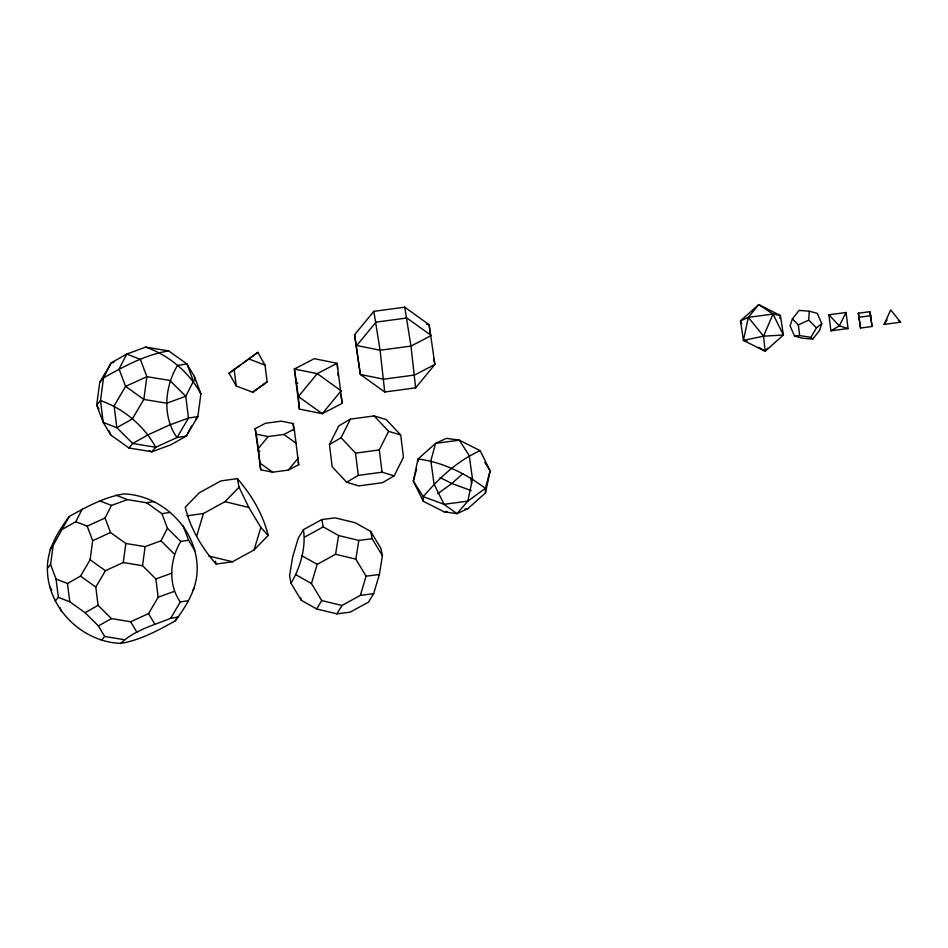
<?xml version="1.0" encoding="UTF-8"?>
<svg xmlns="http://www.w3.org/2000/svg" width="948" height="948" viewBox="0 0 948 948"><rect width="100%" height="100%" fill="white"/><g stroke="black" fill="none" stroke-linecap="round" stroke-linejoin="round"><path stroke-width="1.42" d="M794.566 336.09L799.662 335.533L810.884 337.37L816.477 327.866L808.727 320.151L809.225 311.193L799.152 310.399L792.41 318.872L790.087 325.792L794.566 336.09L802.636 338.27L812.72 339.064L819.451 330.603L821.774 323.683L817.295 313.373L809.225 311.193M47.4 568.267C47.293 548.726 58.018 531.71 69.204 516.506C86.339 506.931 104.256 497.131 123.809 493.908C162.689 495.212 197.528 529.707 197.16 569.037C197.255 588.59 186.543 605.594 175.356 620.798C158.221 630.373 140.304 640.173 120.752 643.396C81.872 642.092 47.021 607.597 47.4 568.267L50.588 564.51L53.147 545.432L69.204 516.506M99.753 382.328L96.696 405.08L103.225 422.405L110.691 434.954L128.94 447.989L151.917 451.758L170.865 444.813L186.377 436.033L197.848 416.551L200.905 393.799L194.376 376.474L186.898 363.925L168.661 350.89L145.684 347.134L126.736 354.066L111.224 362.847L99.753 382.328L103.545 377.849L111.224 362.847L113.902 362.409M50.588 564.51L56.062 579.038L67.486 583.47L80.497 576.111L90.119 559.77L92.679 540.692L87.204 526.152L75.781 521.732L62.769 529.091M123.276 562.555L142.544 565.707L155.875 578.967L158.162 597.264L148.54 613.605L130.682 621.746L111.402 618.594L98.082 605.334L95.795 587.037L105.418 570.696L123.276 562.555L125.835 543.477L110.537 532.539L105.062 518.011L111.497 505.438L127.388 499.608L146.656 502.772L154.5 501.504M142.544 565.707L145.103 546.629L160.994 540.81L167.429 528.237L161.954 513.697L146.656 502.772M120.752 643.396C134.118 630.361 153.647 625.23 170.687 618.297L180.31 601.956C167.843 584.596 169.905 559.202 180.76 541.486L188.605 540.218L194.873 550.741M291.024 583.281C300.196 567.615 306.228 547.766 303.407 529.671L321.787 519.575L335.071 517.869L355.322 522.775L370.68 531.413L380.942 548.442L382.411 555.753L379.378 574.488L373.642 593.661L368.559 602.051L350.179 612.147L336.896 613.842L316.644 608.948L301.286 600.309L291.024 583.281L289.555 575.969L292.577 557.234L298.312 538.061L303.407 529.671M373.642 593.661L360.359 595.368L341.979 605.464L321.728 600.558L311.465 583.53L317.201 564.356L335.58 554.26L338.602 535.537L323.244 526.898L321.787 519.575M360.359 595.368L366.094 576.194L355.832 559.166L358.854 540.431L372.137 538.725L382.411 555.753M485.447 492.984L490.14 470.836L480.15 450.667L459.318 440.18L446.484 438.32L435.582 443.368L418.009 459.022L413.328 481.157L423.306 501.326L444.15 511.825L456.972 513.674L467.885 508.626L485.447 492.984L485.4 488.35L490.14 470.836L484.784 462.47M747.143 341.126L743.445 340.391L748.327 317.367L758.732 304.604L780.405 315.518L783.392 335.023L765.119 351.305L743.445 340.391L740.459 320.886L758.732 304.604L773.011 314.049L780.405 315.518L779.789 318.398M416.61 469.035L413.328 481.157L423.258 496.693L423.306 501.326M196.71 536.023L203.441 513.508L225.02 501.67L239.062 487.213L237.344 478.633L220.872 480.932L199.305 492.782L185.263 507.227C190.192 528.166 201.96 547.944 216.073 564.072L232.533 561.761L254.111 549.923L268.154 535.466C263.212 514.539 251.445 494.761 237.344 478.633M254.111 549.923L260.842 527.408L248.791 507.417L239.062 487.213M759.17 347.371L765.119 351.305L763.567 336.173L773.011 314.049L748.327 317.367L740.459 320.886L741.763 323.505M884.14 324.394L890.705 309.937L900.6 322.19L884.14 324.394L887.138 319.843M329.43 444.565L338.732 425.96L350.393 419.111L374.152 415.923L386.239 419.585L400.684 434.99L403.469 457.256L394.167 475.849L382.506 482.698L358.747 485.897L346.66 482.236L332.215 466.819L329.43 444.565L341.09 437.715L350.393 419.111M394.167 475.849L382.068 472.199L379.283 449.933L388.585 431.328L374.152 415.923M846.043 312.485L839.324 325.887L830.922 330.816L828.919 314.783L846.043 312.485L848.045 328.518L830.922 330.816M75.781 521.732L82.215 509.147M191.484 426.043L186.377 436.033L177.015 437.549L155.721 447.266L151.917 451.758L149.192 450.703M175.356 620.798L177.288 617.018M316.644 608.948L321.728 600.558M336.896 613.842L341.979 605.464M765.119 351.305L767.726 348.117M260.712 469.781L258.342 448.499L268.166 436.566L283.902 434.457L294.259 429.065L293.157 423.555L281.248 421.161L265.511 423.27L255.154 428.662L260.712 469.781L272.621 472.187L288.37 470.066L298.715 464.686L294.259 429.065M354.576 334.727L373.844 311.335L404.725 307.188L429.124 324.714L434.895 364.459L415.627 387.851L384.746 391.998L360.347 374.472L354.576 334.727L360.347 374.472L383.715 379.176L414.596 375.029L434.895 364.459L433.817 359.055M288.37 470.066L298.193 458.145M128.94 447.989L132.732 443.498L148.244 434.729L169.538 425.012L188.486 418.068L197.848 416.551L195.94 418.791M49.96 549.188L53.147 545.432M55.162 601.091L58.349 597.335L56.062 579.038M101.472 640.232L104.659 636.475L123.939 639.627M193.001 590L194.601 588.115M462.79 473.704L451.817 483.492L437.739 493.718M816.477 327.866L821.774 323.683M229.013 373.228L257.809 352.372L265.013 365.122L267.111 381.831L252.713 392.259L236.23 385.978L229.013 373.228L240.697 365.016M257.809 352.372L243.091 363.274M252.713 392.259L267.111 381.831M346.66 482.236L358.308 475.386L382.068 472.199M58.349 597.335L69.773 601.767L85.071 612.692L98.082 605.334M85.071 612.692L98.402 625.953L111.402 618.594M304.865 536.983L323.244 526.898M342.145 403.35L322.261 413.695L299.39 409.098L294.378 369.033L314.262 358.676L337.132 363.285L342.145 403.35L340.877 394.664M480.15 450.667C457.659 460.621 439.007 478.088 423.258 496.693L444.067 504.324L456.972 513.674L467.802 501.137L485.4 488.35C465.764 473.609 442.574 461.996 418.009 459.022L418.044 461.332M87.204 526.152L105.062 518.011M92.679 540.692L110.537 532.539M792.41 318.872L798.335 324.891L808.727 320.151M155.875 578.967L171.754 573.149M158.162 597.264L174.053 591.445M743.445 340.391L763.567 336.173L783.392 335.023L773.011 314.049M168.661 350.89C145.34 354.73 123.975 366.414 103.545 377.849L100.5 400.601L103.225 422.405L116.841 427.69L132.732 443.498L155.721 447.266C144.037 425.806 123.607 408.552 100.5 400.601L96.696 405.08L98.936 408.849M161.954 513.697L169.799 512.43M180.31 601.956L188.166 600.688M170.687 618.297L178.544 617.03M186.969 515.819L203.441 513.508M858.355 313.219L869.873 311.667L870.679 315.696L872.03 326.491L860.511 328.044L858.355 313.219L860.511 328.044M859.161 317.248L870.679 315.696M341.09 437.715L355.524 453.12L379.283 449.933M444.15 511.825L446.935 511.446M465.089 509.005L467.885 508.626M366.094 576.194L379.378 574.488M125.835 543.477L145.103 546.629M426.375 324.157L429.124 324.714L430.392 334.845M255.154 428.662L256.256 434.172L268.166 436.566M225.02 501.67L248.791 507.417M338.602 535.537L358.854 540.431M335.58 554.26L355.832 559.166M208.761 556.014L232.533 561.761M848.045 328.518L839.324 325.887L828.919 314.783M388.585 431.328L400.684 434.99M471.227 490.614L451.817 483.492L440.097 477.591M248.53 358.842L265.013 365.122M145.684 347.134C168.791 355.085 189.209 372.339 200.905 393.799M115.964 495.176L127.388 499.608M100.073 501.006L111.497 505.438M301.843 555.718L317.201 564.356M296.108 574.891L311.465 583.53M90.119 559.77L105.418 570.696M80.497 576.111L95.795 587.037M295.385 381.582L297.779 383.3M283.902 434.457L296.345 443.391M257.524 449.956L259.788 451.58M260.19 463.252L272.621 472.187M898.443 320.4L900.6 322.19M810.884 337.37L812.72 339.064M167.429 528.237L180.76 541.486M160.994 540.81L174.325 554.07M260.842 527.408L268.154 535.466M748.327 317.367L763.567 336.173M148.54 613.605L154.808 624.128M130.682 621.746L136.939 632.269M98.402 625.953L104.659 636.475M49.687 586.563L51.773 590.071M183.13 525.69L188.605 540.218M109.186 430.961L110.691 434.954M59.937 607.656L61.43 611.614M872.03 326.491L869.873 311.667M404.725 307.188L410.97 346.091L415.627 387.851M373.844 311.335L380.089 350.239L384.746 391.998M370.68 531.413L372.137 538.725M298.17 461.925L298.715 464.686M300.8 597.868L301.286 600.309M215.492 561.216L216.073 564.072M256.256 434.172L258.342 448.499M470.801 478.029L471.606 483.847M798.335 324.891L799.662 335.533M355.524 453.12L358.308 475.386M234.132 369.27L236.23 385.978M194.376 376.474L194.921 380.835M67.486 583.47L69.773 601.767M337.583 368.867L337.132 363.285L317.248 373.631L298.383 396.537L299.39 409.098M337.915 373.05L338.14 375.835M293.157 423.555L293.69 430.096M146.881 376.676L143.835 399.428L132.353 418.909L116.841 427.69L114.115 405.874L125.586 386.393L146.881 376.676L169.87 380.444L185.761 396.252L188.486 418.068L177.015 437.549C162.144 416.847 164.597 386.571 177.537 365.442L186.898 363.925L193.428 381.262L185.761 396.252L166.812 403.196L143.835 399.428L125.586 386.393L119.057 369.068L126.736 354.066L140.351 359.351L146.881 376.676M472.483 479.001L467.802 501.137L444.067 504.324L434.077 484.155L430.842 460.87L435.582 443.368L459.318 440.18L469.248 455.715L472.483 479.001M376.001 322.142L356.732 345.534L380.089 350.239L410.97 346.091L431.281 335.521L406.882 317.995L376.001 322.142M341.138 390.801L322.261 413.695L298.383 396.537L294.378 369.033L317.248 373.631L341.138 390.801"/></g></svg>
